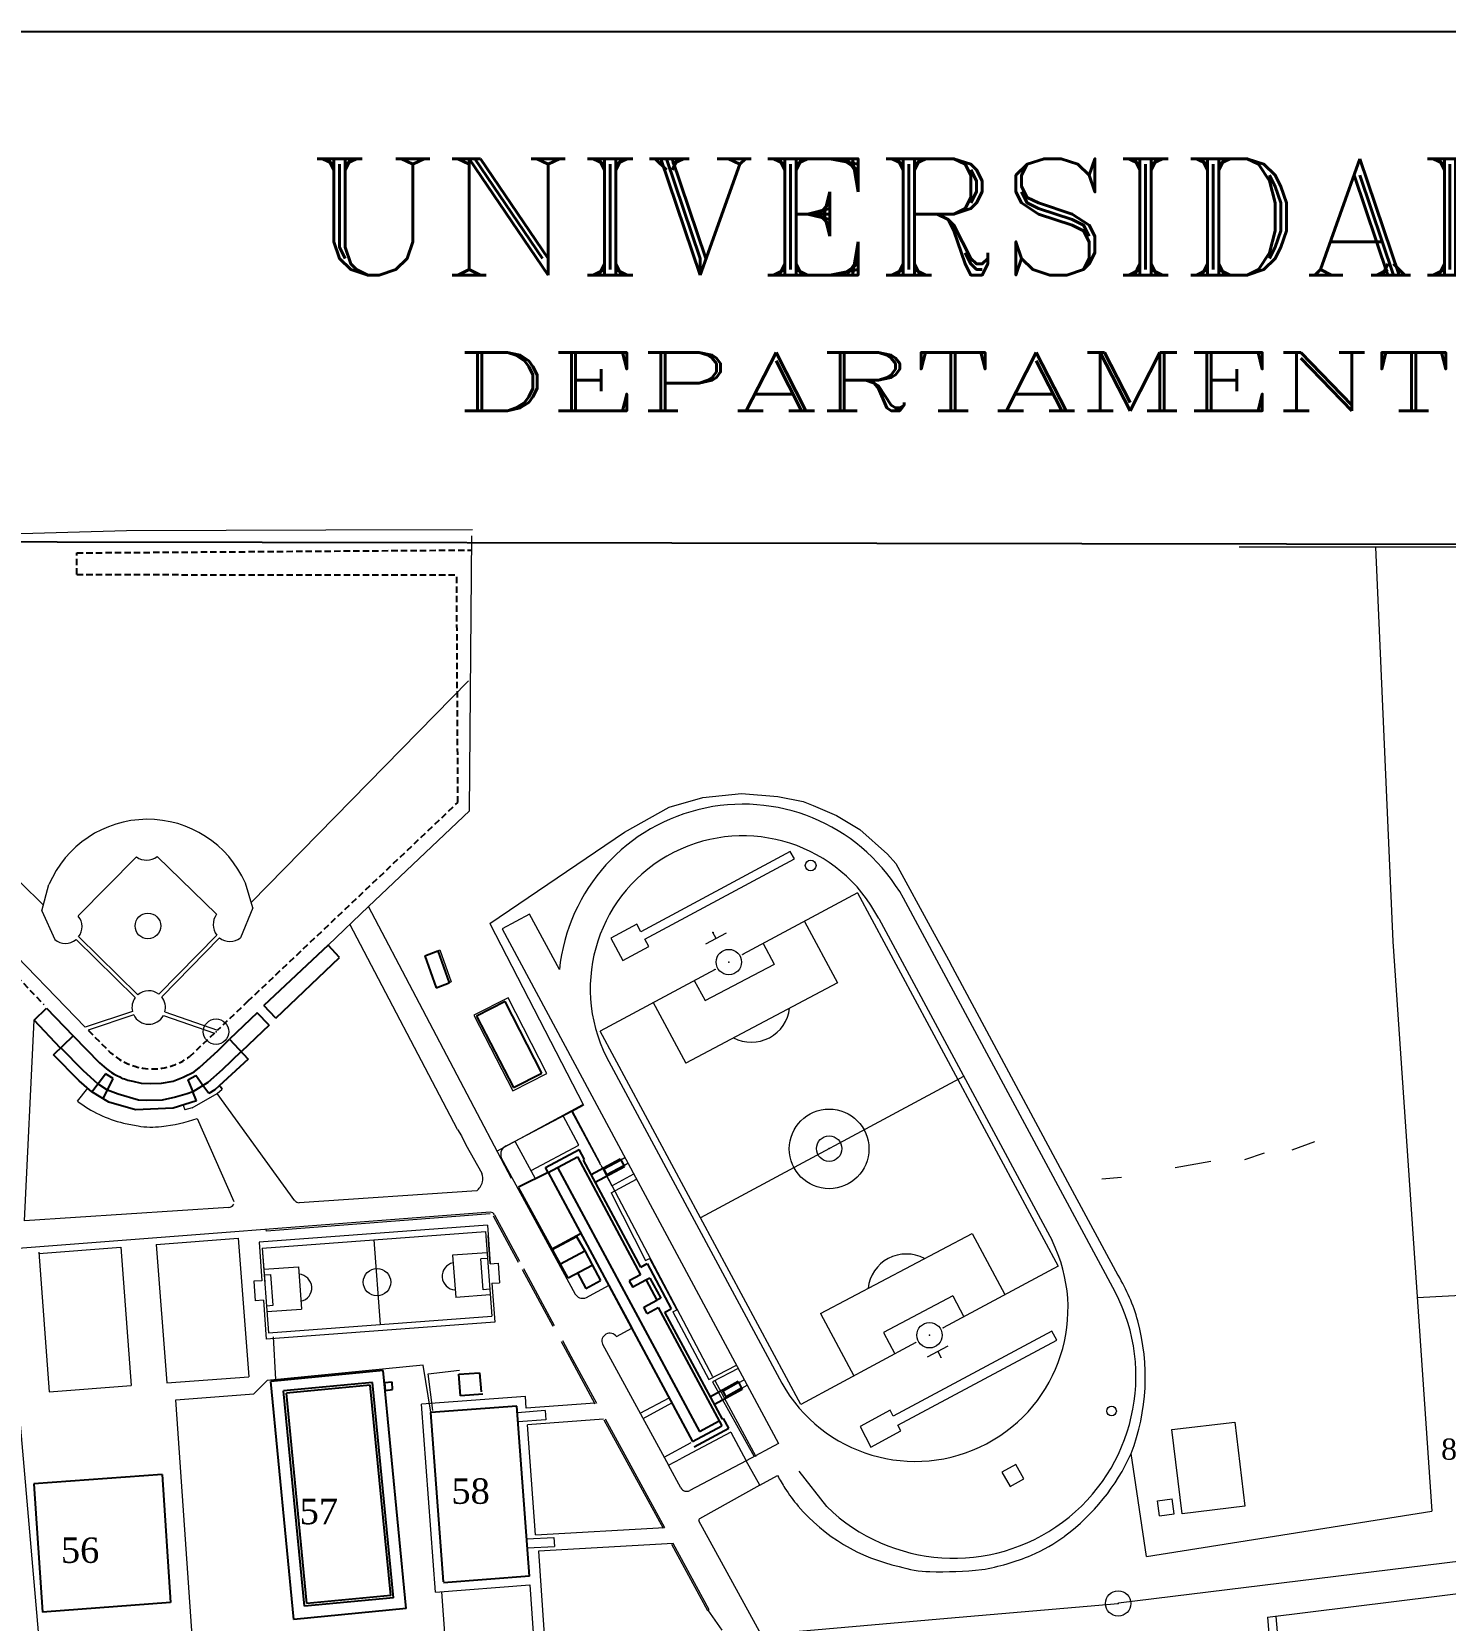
# Model space of a CAD drawing. Header units: millimetres. Extents: x 740 to 5908, y 1492 to 3373.
# Drawn here: x 4390.8 to 4724.5, y 2896.7 to 3271.8 of the extents above; entities that cross this region are included whole.
import ezdxf
from ezdxf.enums import TextEntityAlignment as Align

# ---------------------------------------------------------------- set-up
doc = ezdxf.new("R2010")
doc.units = ezdxf.units.MM
doc.header["$PDMODE"] = 32
doc.header["$PDSIZE"] = 6
doc.linetypes.add('OCULTA3', pattern=[0.45, 0.3, -0.15])
for name, color, linetype in [('CERCAS', 42, 'Continuous'), ('CONSTRU3', 3, 'Continuous'), ('CVL_PUNTO_NUM', 7, 'Continuous'), ('EDIFICIOS', 7, 'Continuous'), ('OTROS', 6, 'Continuous'), ('TEMPO', 7, 'Continuous'), ('VIALI', 6, 'Continuous'), ('ZMARCO', 7, 'Continuous')]:
    doc.layers.add(name, color=color, linetype=linetype)
doc.layers.add('VIAPEATO', color=8, linetype='Continuous', lineweight=0)
doc.styles.add('ARIAL', font='BOOKOS.TTF')
doc.styles.add('ROMANC', font='romanc', dxfattribs={"height": 2.5})
doc.styles.add('ROMANT', font='romant', dxfattribs={"height": 3.75})

msp = doc.modelspace()

# ---------------------------------------------------------------- linework, layer by layer
msp.add_lwpolyline([(4300.18, 1984.43), (4453.08, 1940.03), (4580.18, 1912.85), (4722.26, 1870.97), (4798.36, 1843.09), (4883.6, 1835.78), (4915.97, 1848.95), (5020.9, 1900.99), (5233.79, 2716.9), (5251.5, 2788.26), (5258.76, 2832.58), (5262.45, 2871.52), (5263.64, 2901.55), (5263.33, 2931.6), (5259.57, 2976.3), (5248.42, 3146.62), (4880.45, 3150.47), (4106.56, 3151.7)])
at = {"color": 7, "lineweight": 0}
msp.add_lwpolyline([(4659.92, 2941.73), (4674.83, 2943.45), (4677.2, 2923.6), (4662.33, 2921.77)], close=True, dxfattribs=at)
at = {"layer": 'CERCAS', "color": 7}
for p, q in [((4460.75, 3056.1), (4445.61, 3041.82)), ((4463.47, 3053.17), (4460.75, 3056.1)), ((4448.41, 3038.85), (4463.47, 3053.17)), ((4448.41, 3038.85), (4445.61, 3041.82))]:
    msp.add_line(p, q, dxfattribs=at)
at = {"layer": 'CONSTRU3', "color": 7}
for p, q in [((4475.84, 2952.88), (4474.06, 2952.73)), ((4474.06, 2952.73), (4474.21, 2950.96)), ((4475.96, 2951.13), (4475.84, 2952.88)), ((4474.21, 2950.96), (4475.96, 2951.13))]:
    msp.add_line(p, q, dxfattribs=at)
at = {"layer": 'EDIFICIOS', "color": 7}
for p, q in [((4483.57, 3053.6), (4486.64, 3054.78)), ((4483.57, 3053.6), (4486.26, 3046.05)), ((4486.64, 3054.78), (4489.33, 3047.23)), ((4486.26, 3046.05), (4489.33, 3047.23)), ((4502.57, 3042.77), (4495.82, 3039.34)), ((4511.19, 3025.85), (4502.57, 3042.77)), ((4391.35, 3038.36), (4394.31, 3041.18)), ((4397.58, 3031.77), (4391.35, 3038.36)), ((4394.31, 3041.18), (4400.55, 3034.69)), ((4444.01, 3040.14), (4437.49, 3033.91)), ((4446.85, 3037.19), (4444.01, 3040.14)), ((4495.82, 3039.34), (4504.54, 3022.49)), ((4395.97, 3030.17), (4400.55, 3034.69)), ((4400.55, 3034.69), (4406.8, 3028.31)), ((4446.85, 3037.19), (4440.33, 3030.95)), ((4403.01, 3026.45), (4397.69, 3031.87)), ((4430.36, 3027.2), (4434.81, 3031.23)), ((4434.81, 3031.23), (4437.49, 3033.91)), ((4440.24, 3030.95), (4435.75, 3026.64)), ((4437.49, 3033.91), (4441.91, 3029.15)), ((4401.96, 3024.05), (4395.97, 3030.17)), ((4429.12, 3026.19), (4430.36, 3027.2)), ((4441.91, 3029.15), (4434.05, 3021.89)), ((4404.96, 3021.47), (4401.96, 3024.05)), ((4406.36, 3023.31), (4403.01, 3026.45)), ((4404.96, 3021.47), (4408.23, 3025.74)), ((4407.77, 3019.98), (4409.98, 3024.63)), ((4409.98, 3024.63), (4408.23, 3025.74)), ((4414.64, 3023.97), (4416.61, 3023.54)), ((4416.61, 3023.54), (4418.82, 3023.43)), ((4418.82, 3023.43), (4421.41, 3023.53)), ((4421.41, 3023.53), (4424.17, 3024)), ((4424.17, 3024), (4426.54, 3024.91)), ((4426.54, 3024.91), (4429.12, 3026.19)), ((4427.67, 3024.29), (4429.52, 3025.29)), ((4427.67, 3024.29), (4428.8, 3021.48)), ((4432.38, 3023.64), (4428.82, 3021.48)), ((4431.22, 3022.94), (4429.52, 3025.29)), ((4435.75, 3026.64), (4432.38, 3023.64)), ((4504.54, 3022.49), (4511.19, 3025.85)), ((4408.98, 3019.05), (4404.96, 3021.47)), ((4408.69, 3021.88), (4406.36, 3023.31)), ((4411.16, 3020.87), (4408.69, 3021.88)), ((4415.98, 3019.49), (4411.16, 3020.87)), ((4424.77, 3020.17), (4421.6, 3019.51)), ((4427.51, 3020.96), (4424.77, 3020.17)), ((4428.82, 3021.48), (4427.51, 3020.96)), ((4429.67, 3019.34), (4428.82, 3021.48)), ((4432.6, 3021.05), (4431.22, 3022.94)), ((4434.05, 3021.89), (4432.6, 3021.05)), ((4435.78, 3022.12), (4435.25, 3022.75)), ((4415.3, 3017.23), (4408.98, 3019.05)), ((4424.17, 3017.57), (4415.3, 3017.23)), ((4417.93, 3019.44), (4415.98, 3019.49)), ((4421.6, 3019.51), (4417.93, 3019.44)), ((4429.67, 3019.34), (4424.17, 3017.57)), ((4512.1, 3003.6), (4520, 3007.82)), ((4512.73, 3002.42), (4519.59, 3006.09)), ((4519.59, 3006.09), (4534.53, 2978.26)), ((4521.29, 3005.47), (4520, 3007.82)), ((4521.01, 3005.31), (4521.29, 3005.47)), ((4534.56, 2980.09), (4521.01, 3005.31)), ((4522.82, 3001.94), (4529.7, 3005.65)), ((4525.87, 3003.29), (4529.83, 3005.43)), ((4529.7, 3005.65), (4530.73, 3003.85)), ((4512.73, 3002.42), (4505.73, 2998.91)), ((4512.73, 3002.42), (4512.1, 3003.6)), ((4512.73, 3002.42), (4546.79, 2938.91)), ((4514.92, 3003.59), (4548.39, 2941.25)), ((4523.8, 3000.12), (4530.73, 3003.85)), ((4526.59, 3001.94), (4525.87, 3003.29)), ((4526.59, 3001.94), (4530.59, 3004.09)), ((4517.4, 2977.49), (4505.68, 2998.89)), ((4513.52, 2984.34), (4520.49, 2988.05)), ((4513.64, 2984.23), (4519.38, 2987.26)), ((4519.38, 2987.26), (4521.34, 2983.9)), ((4515.6, 2980.87), (4521.34, 2983.9)), ((4521.34, 2983.9), (4523.1, 2980.62)), ((4517.39, 2977.5), (4523.13, 2980.52)), ((4519.65, 2978.69), (4521.56, 2975.05)), ((4523.1, 2980.62), (4525.04, 2976.88)), ((4534.56, 2980.09), (4536.06, 2980.89)), ((4536.06, 2980.89), (4541.73, 2970.22)), ((4521.56, 2975.05), (4525.04, 2976.88)), ((4534.53, 2978.26), (4531.86, 2976.82)), ((4531.86, 2976.82), (4532.68, 2975.31)), ((4535.78, 2976.98), (4532.68, 2975.31)), ((4536.73, 2977.48), (4535.78, 2976.98)), ((4535.82, 2977), (4538.36, 2972.22)), ((4536.73, 2977.48), (4539.27, 2972.7)), ((4535.26, 2970.57), (4538.36, 2972.22)), ((4539.27, 2972.7), (4538.36, 2972.22)), ((4536.04, 2969.09), (4535.26, 2970.57)), ((4536.04, 2969.09), (4538.69, 2970.5)), ((4538.69, 2970.5), (4553.68, 2942.61)), ((4540.28, 2969.44), (4541.73, 2970.22)), ((4553.84, 2944.19), (4540.28, 2969.44)), ((4557.53, 2953.02), (4551.03, 2949.42)), ((4557.66, 2952.78), (4554.02, 2950.76)), ((4557.53, 2953.02), (4558.51, 2951.2)), ((4558.51, 2951.2), (4552, 2947.62)), ((4554.87, 2949.2), (4553.88, 2951)), ((4558.38, 2951.44), (4554.74, 2949.45)), ((4505.33, 2947.21), (4485.04, 2945.7)), ((4488.01, 2905.71), (4485.04, 2945.7)), ((4508.31, 2907.06), (4505.33, 2947.21)), ((4546.79, 2938.91), (4553.68, 2942.61)), ((4547.2, 2937.65), (4555.36, 2942)), ((4548.39, 2941.25), (4553.06, 2943.75)), ((4553.84, 2944.19), (4554.11, 2944.34)), ((4555.36, 2942), (4554.11, 2944.34)), ((4421.56, 2931.13), (4391.29, 2928.87)), ((4421.56, 2931.13), (4423.58, 2900.83)), ((4391.29, 2928.87), (4393.32, 2898.57)), ((4508.31, 2907.06), (4487.97, 2905.5)), ((4423.58, 2900.83), (4393.32, 2898.57))]:
    msp.add_line(p, q, dxfattribs=at)
for centre, radius, start, end in [((4419.77, 3041.76), 18.69, 226.0526, 243.9553), ((4416.66, 3035.38), 11.59, 243.9553, 260.0036)]:
    msp.add_arc(centre, radius, start, end, dxfattribs=at)
at = {"layer": 'OTROS', "color": 7}
for p, q in [((4491.64, 2954.8), (4496.5, 2955.12)), ((4492.02, 2949.69), (4491.64, 2954.8)), ((4496.5, 2955.12), (4496.85, 2950.64)), ((4497.26, 2950.08), (4492.02, 2949.69))]:
    msp.add_line(p, q, dxfattribs=at)
at = {"layer": 'TEMPO', "color": 7}
for p, q in [((4473.75, 2955.65), (4447.24, 2953.09)), ((4452.68, 2896.89), (4447.24, 2953.09)), ((4471.26, 2952.84), (4450.24, 2950.81)), ((4470.72, 2952.19), (4450.9, 2950.27)), ((4475.53, 2902.54), (4470.72, 2952.19)), ((4476.19, 2902), (4471.26, 2952.84)), ((4479.2, 2899.46), (4473.75, 2955.65)), ((4455.16, 2899.97), (4450.24, 2950.81)), ((4455.7, 2900.62), (4450.9, 2950.27)), ((4476.19, 2902), (4455.16, 2899.97)), ((4475.53, 2902.54), (4455.7, 2900.62)), ((4479.2, 2899.46), (4452.68, 2896.89))]:
    msp.add_line(p, q, dxfattribs=at)
at = {"layer": 'VIALI', "color": 8, "linetype": 'OCULTA3', "ltscale": 5}
for p, q in [((4401.43, 3148.73), (4494.62, 3149.39)), ((4401.43, 3143.6), (4401.43, 3148.73)), ((4401.43, 3143.6), (4491.12, 3143.53)), ((4491.4, 3089.8), (4491.12, 3143.53)), ((4339.11, 3099.21), (4393.66, 3042.05)), ((4441.84, 3042.85), (4491.4, 3089.8)), ((4441.84, 3042.85), (4434.66, 3036.01)), ((4404.12, 3035.98), (4408.93, 3031.17)), ((4433.93, 3035.32), (4428.13, 3029.82))]:
    msp.add_line(p, q, dxfattribs=at)
at = {"layer": 'VIALI', "color": 7}
msp.add_line((4527.03, 2975.76), (4532.46, 2965.64), dxfattribs=at)
at = {"layer": 'VIALI', "color": 8, "linetype": 'OCULTA3', "ltscale": 5}
msp.add_arc((4419.31, 3041.57), 14.7, 225.0503, 306.8781, dxfattribs=at)
at = {"layer": 'VIAPEATO', "color": 8}
for p, q in [((4413.13, 3153.91), (4378.84, 3152.93)), ((4460.25, 3154.11), (4413.13, 3153.91)), ((4494.81, 3154.18), (4460.25, 3154.11)), ((4494.1, 3087.84), (4494.65, 3152.76)), ((4783.58, 3150.15), (4675.79, 3150.05)), ((4708, 3150.08), (4712.11, 3056.96)), ((4393.56, 3065.56), (4337.5, 3120.4)), ((4442.63, 3066.13), (4493.89, 3118.48)), ((4341.82, 3100.48), (4403.42, 3036.69)), ((4541.28, 3088.7), (4549.19, 3090.97)), ((4549.19, 3090.97), (4558.32, 3091.92)), ((4558.32, 3091.92), (4566.91, 3091.19)), ((4566.91, 3091.19), (4572.93, 3090.01)), ((4494.1, 3087.84), (4470.33, 3065.25)), ((4530.69, 3082.74), (4541.28, 3088.7)), ((4572.93, 3090.01), (4575.28, 3089.11)), ((4575.28, 3089.11), (4580.78, 3086.72)), ((4580.78, 3086.72), (4586.26, 3083.42)), ((4586.26, 3083.42), (4592.77, 3077.59)), ((4498.91, 3061.19), (4530.69, 3082.74)), ((4401.79, 3062.98), (4415.52, 3076.93)), ((4434.44, 3063.38), (4420.42, 3077.01)), ((4569.86, 3078.17), (4534.55, 3059.27)), ((4535.51, 3057.51), (4570.88, 3076.45)), ((4570.88, 3076.45), (4569.86, 3078.17)), ((4592.77, 3077.59), (4594.78, 3075.34)), ((4594.78, 3075.34), (4603.33, 3059.62)), ((4393.19, 3064.18), (4394.87, 3070.38)), ((4443.01, 3064.87), (4441.23, 3070.75)), ((4585.74, 3068.43), (4558.61, 3053.85)), ((4585.74, 3068.43), (4633.1, 2980.32)), ((4443.01, 3064.87), (4440.04, 3057.83)), ((4470.33, 3065.25), (4460.75, 3056.1)), ((4504.01, 3001.02), (4470.33, 3065.25)), ((4646.59, 2974.19), (4596.58, 3067.2)), ((4393.19, 3064.18), (4396.26, 3057.4)), ((4491.34, 3012.56), (4465.92, 3061.04)), ((4498.91, 3061.19), (4521.07, 3018.29)), ((4508.32, 3063.4), (4501.83, 3059.91)), ((4515.35, 3050.33), (4508.32, 3063.4)), ((4533.63, 3061.01), (4527.49, 3057.73)), ((4534.55, 3059.27), (4533.63, 3061.01)), ((4573.19, 3061.69), (4580.98, 3047.2)), ((4590.74, 3062.37), (4631.65, 2986.31)), ((4415.24, 3043.73), (4401.25, 3057.41)), ((4415.85, 3044.39), (4401.88, 3058.06)), ((4420.82, 3044.5), (4434.49, 3058.46)), ((4421.47, 3043.87), (4435.13, 3057.83)), ((4501.83, 3059.91), (4567.08, 2938.44)), ((4527.49, 3057.73), (4530.33, 3052.47)), ((4536.43, 3055.77), (4535.51, 3057.51)), ((4549.92, 3056.38), (4554.78, 3058.99)), ((4552.34, 3057.68), (4551.59, 3059.07)), ((4603.33, 3059.62), (4603.79, 3058.74)), ((4603.79, 3058.74), (4607.61, 3051.89)), ((4530.33, 3052.47), (4536.43, 3055.77)), ((4558.63, 3053.82), (4558.63, 3053.83)), ((4563.49, 3056.47), (4566.09, 3051.64)), ((4712.11, 3056.96), (4721.27, 2922.44)), ((4552.1, 3050.35), (4524.97, 3035.77)), ((4549.74, 3043), (4566.1, 3051.64)), ((4552.08, 3050.37), (4552.08, 3050.38)), ((4635.92, 2999.14), (4607.61, 3051.89)), ((4580.99, 3047.2), (4545.2, 3028.23)), ((4547.2, 3047.72), (4549.74, 3043)), ((4537.4, 3042.71), (4545.19, 3028.22)), ((4389.05, 2991.02), (4391.35, 3038.36)), ((4414.56, 3040.45), (4403.42, 3036.69)), ((4414.87, 3039.6), (4404.12, 3035.98)), ((4421.87, 3039.47), (4433.93, 3035.32)), ((4422.21, 3040.31), (4434.66, 3036.01)), ((4572.33, 2947.65), (4524.97, 3035.77)), ((4526.49, 3029.64), (4567.84, 2952.68)), ((4610.78, 3025.1), (4548.65, 2991.71)), ((4401.6, 3019.23), (4404, 3022.29)), ((4452.94, 2995.74), (4434.59, 3021.06)), ((4500.6, 3007.48), (4520.92, 3018.46)), ((4518.41, 3016.87), (4503.05, 3008.78)), ((4525.1, 3004.14), (4518.29, 3016.81)), ((4518.41, 3016.87), (4521.07, 3018.29)), ((4524.99, 3004.6), (4518.41, 3016.87)), ((4429.81, 3015.18), (4438.47, 2995.58)), ((4491.34, 3012.56), (4492.26, 3011.05)), ((4519.96, 3008.89), (4516.28, 3015.75)), ((4492.26, 3011.05), (4493.25, 3008.96)), ((4493.25, 3008.96), (4497.02, 3002.22)), ((4509.73, 3000.91), (4504.89, 3009.74)), ((4508.67, 3002.85), (4519.96, 3008.89)), ((4688.34, 3007.79), (4693.71, 3009.71)), ((4501.64, 3005.89), (4519.08, 2973.71)), ((4660.69, 3003.57), (4669.14, 3005.11)), ((4677.2, 3005.49), (4681.81, 3007.02)), ((4551.61, 2954.16), (4525.5, 3003.58)), ((4527.55, 2997.62), (4533.56, 3000.84)), ((4527.74, 2999.29), (4532.9, 3002.06)), ((4643.42, 3000.89), (4648.02, 3001.27)), ((4495.88, 2998.08), (4453.89, 2995.25)), ((4647.23, 2978.12), (4635.92, 2999.14)), ((4437.24, 2994.11), (4389.05, 2991.02)), ((4498.99, 2993.01), (4384.5, 2984.22)), ((4498.36, 2990), (4444.45, 2985.96)), ((4499.02, 2992.61), (4446.2, 2988.56)), ((4498.36, 2990), (4499.05, 2980.86)), ((4499.69, 2992.21), (4505.59, 2981.26)), ((4500.04, 2992.4), (4505.94, 2981.45)), ((4444.45, 2985.96), (4445.12, 2976.86)), ((4445.19, 2984.55), (4497.93, 2988.46)), ((4446.2, 2988.56), (4446.17, 2988.98)), ((4471.56, 2986.51), (4473.04, 2966.52)), ((4497.93, 2988.46), (4499.41, 2968.47)), ((4499.05, 2980.86), (4498.55, 2987.5)), ((4576.97, 2969.1), (4612.77, 2988.02)), ((4612.77, 2988.02), (4620.54, 2973.56)), ((4384.47, 2984.66), (4395.61, 2855.46)), ((4445.19, 2984.55), (4445.79, 2976.53)), ((4445.19, 2984.55), (4446.68, 2964.56)), ((4498.27, 2983.47), (4490.11, 2982.87)), ((4490.11, 2982.87), (4490.88, 2972.88)), ((4498.4, 2982.13), (4496.82, 2982.02)), ((4445.59, 2979.56), (4453.75, 2980.17)), ((4445.66, 2978.22), (4447.24, 2978.34)), ((4447.78, 2971.05), (4447.24, 2978.34)), ((4453.75, 2980.17), (4454.46, 2970.17)), ((4497.36, 2974.73), (4496.82, 2982.02)), ((4499.05, 2980.86), (4500.87, 2981)), ((4500.87, 2981), (4501.22, 2976.38)), ((4506.57, 2979.51), (4513.79, 2966.1)), ((4506.92, 2979.7), (4514.14, 2966.29)), ((4633.1, 2980.32), (4605.98, 2965.73)), ((4445.12, 2976.86), (4443.23, 2976.72)), ((4443.23, 2976.72), (4443.57, 2972.09)), ((4498.94, 2974.85), (4497.36, 2974.73)), ((4499.4, 2976.24), (4501.22, 2976.38)), ((4499.4, 2976.24), (4500.1, 2967.08)), ((4527.03, 2975.76), (4521.48, 2972.76)), ((4445.47, 2972.24), (4443.57, 2972.09)), ((4445.47, 2972.24), (4446.15, 2963.03)), ((4446.2, 2970.94), (4447.78, 2971.05)), ((4499.04, 2973.48), (4490.88, 2972.88)), ((4608.22, 2973.29), (4591.87, 2964.62)), ((4608.22, 2973.29), (4610.86, 2968.36)), ((4717.84, 2972.92), (4740.16, 2974.01)), ((4500.1, 2967.08), (4446.15, 2963.03)), ((4446.3, 2969.57), (4454.46, 2970.17)), ((4446.68, 2964.56), (4499.41, 2968.47)), ((4576.97, 2969.1), (4584.87, 2954.39)), ((4447.8, 2963.6), (4448.34, 2953.5)), ((4528.82, 2963.67), (4532.46, 2965.64)), ((4591.87, 2964.62), (4594.57, 2959.6)), ((4631.62, 2964.93), (4594.15, 2944.87)), ((4632.8, 2962.84), (4631.62, 2964.93)), ((4515.77, 2962.52), (4517.74, 2958.87)), ((4516.12, 2962.71), (4518.09, 2959.06)), ((4525.54, 2961.84), (4541.09, 2933.3)), ((4599.46, 2962.23), (4572.33, 2947.65)), ((4595.24, 2942.76), (4632.8, 2962.84)), ((4602.25, 2958.86), (4607.12, 2961.47)), ((4604.68, 2960.16), (4605.42, 2958.76)), ((4483.21, 2956.88), (4446.41, 2953.32)), ((4485, 2945.85), (4483.21, 2956.88)), ((4517.74, 2958.87), (4523.74, 2947.77)), ((4518.09, 2959.06), (4524.1, 2947.96)), ((4443.25, 2950.16), (4446.41, 2953.32)), ((4484.36, 2954.89), (4491.78, 2955.72)), ((4485.46, 2946.19), (4484.36, 2954.89)), ((4551.52, 2952.98), (4561.36, 2935.35)), ((4561.81, 2935.25), (4552.12, 2953.23)), ((4424.84, 2948.76), (4443.25, 2950.16)), ((4429.03, 2887.4), (4424.84, 2948.76)), ((4507.32, 2949.49), (4482.83, 2947.68)), ((4507.53, 2946.72), (4507.32, 2949.49)), ((4534.44, 2945.56), (4541.27, 2949.22)), ((4486.12, 2903.3), (4482.83, 2947.68)), ((4523.7, 2947.92), (4507.53, 2946.72)), ((4535.14, 2944.28), (4541.92, 2947.99)), ((4593.44, 2946.25), (4586.36, 2942.4)), ((4594.15, 2944.87), (4593.44, 2946.25)), ((4525.76, 2944.14), (4507.81, 2942.83)), ((4525.81, 2944), (4539.82, 2918.39)), ((4526.16, 2944.2), (4540.17, 2918.58)), ((4555.8, 2941.07), (4544.07, 2934.89)), ((4555.8, 2941.07), (4559.46, 2934.32)), ((4586.36, 2942.4), (4588.89, 2937.53)), ((4588.89, 2937.53), (4595.94, 2941.37)), ((4595.94, 2941.37), (4595.24, 2942.76)), ((4540.05, 2935.22), (4546.43, 2938.64)), ((4567.08, 2938.44), (4559.46, 2934.32)), ((4541.09, 2933.3), (4544.07, 2934.89)), ((4559.46, 2934.32), (4546.16, 2927.31)), ((4562.67, 2928.54), (4559.46, 2934.32)), ((4623.07, 2933.49), (4619.79, 2931.64)), ((4625.03, 2930.09), (4623.07, 2933.49)), ((4653.92, 2911.71), (4650.32, 2936.04)), ((4544.01, 2927.95), (4541.09, 2933.3)), ((4562.67, 2928.54), (4566.82, 2930.87)), ((4578.49, 2923.5), (4571.99, 2931.89)), ((4619.79, 2931.64), (4621.73, 2928.27)), ((4621.73, 2928.27), (4625.03, 2930.09)), ((4562.67, 2928.54), (4548.46, 2920.66)), ((4653.92, 2911.71), (4721.27, 2922.44)), ((4656.51, 2924.89), (4660.01, 2925.32)), ((4656.98, 2921.35), (4656.51, 2924.89)), ((4660.49, 2921.78), (4660.01, 2925.32)), ((4509.74, 2916.88), (4540.17, 2918.58)), ((4562.96, 2893.34), (4548.3, 2920.12)), ((4656.98, 2921.35), (4660.49, 2921.78)), ((4542.22, 2914.76), (4510.42, 2912.99)), ((4550.37, 2898.93), (4541.87, 2914.57)), ((4550.72, 2899.12), (4542.22, 2914.76)), ((4510.42, 2912.99), (4511.97, 2889.76)), ((4758.84, 2914.4), (4647.32, 2900.68)), ((4486.12, 2903.3), (4508.39, 2905.07)), ((4488.38, 2892.55), (4487.63, 2903.42)), ((4508.39, 2905.07), (4509.45, 2889.21)), ((4682.51, 2897.4), (4739.96, 2904.54)), ((4606.94, 2897.17), (4647.26, 2900.64)), ((4550.48, 2899.07), (4550.72, 2899.12)), ((4553.75, 2894.31), (4550.48, 2899.07)), ((4562.96, 2893.34), (4606.94, 2897.17)), ((4682.51, 2897.4), (4685.83, 2856.54)), ((4684.51, 2897.57), (4687.83, 2856.7))]:
    msp.add_line(p, q, dxfattribs=at)
at = {"layer": 'VIAPEATO', "color": 7}
for p, q in [((4486.64, 3054.78), (4487.15, 3054.96)), ((4487.15, 3054.96), (4489.84, 3047.42)), ((4489.84, 3047.42), (4489.33, 3047.23)), ((4503.24, 3043.67), (4495.13, 3039.55)), ((4512.36, 3025.75), (4503.24, 3043.67)), ((4495.13, 3039.55), (4504.36, 3021.72)), ((4504.36, 3021.72), (4512.36, 3025.75)), ((4428.68, 3017.66), (4434.59, 3021.06)), ((4434.59, 3021.06), (4435.78, 3022.12)), ((4426.58, 3018.34), (4426.94, 3017.23)), ((4428.68, 3017.66), (4426.94, 3017.23)), ((4529.83, 3005.43), (4530.81, 3005.96)), ((4530.59, 3004.09), (4531.55, 3004.61)), ((4525.1, 3004.14), (4527.74, 2999.29)), ((4527.55, 2997.62), (4535.66, 2981.64)), ((4420.2, 2985.4), (4439.55, 2986.87)), ((4439.55, 2986.87), (4442.03, 2954.18)), ((4392.45, 2983.6), (4394.94, 2950.61)), ((4392.47, 2983.3), (4411.84, 2984.77)), ((4411.84, 2984.77), (4414.25, 2952.07)), ((4420.2, 2985.4), (4422.67, 2952.71)), ((4535.66, 2981.64), (4536.59, 2982.12)), ((4536.59, 2982.12), (4543.05, 2969.96)), ((4542.11, 2969.47), (4543.05, 2969.96)), ((4542.11, 2969.47), (4550.63, 2953.49)), ((4550.63, 2953.49), (4557.14, 2956.94)), ((4557.58, 2956.12), (4551.52, 2952.98)), ((4394.94, 2950.61), (4414.25, 2952.07)), ((4422.67, 2952.71), (4442.03, 2954.18)), ((4557.67, 2952.76), (4558.96, 2953.45)), ((4558.4, 2951.49), (4559.69, 2952.19)), ((4512.02, 2946.18), (4505.45, 2945.69)), ((4512.02, 2946.18), (4512.15, 2944.04)), ((4512.15, 2944.04), (4505.61, 2943.54)), ((4509.74, 2916.88), (4507.81, 2942.83)), ((4507.66, 2915.88), (4514.07, 2916.21)), ((4514.07, 2916.21), (4514.2, 2914.08)), ((4507.82, 2913.75), (4514.2, 2914.08))]:
    msp.add_line(p, q, dxfattribs=at)
at = {"layer": 'VIAPEATO', "color": 8}
msp.add_lwpolyline([(4300.18, 1984.43), (4453.08, 1940.03), (4580.18, 1912.85), (4722.26, 1870.97), (4798.36, 1843.09), (4883.6, 1835.78), (4915.97, 1848.95), (5020.9, 1900.99), (5166.66, 2434.78), (5162.69, 2435.67), (5233.79, 2716.9), (5251.5, 2788.26), (5258.76, 2832.58), (5262.45, 2871.52), (5263.64, 2901.55), (5263.33, 2931.6), (5259.57, 2976.3), (5248.42, 3146.62), (5026.32, 3148.94), (4928.99, 3149.96), (4908.03, 3150), (4857.43, 3150.5), (4106.56, 3151.7)], dxfattribs=at)
for centre, radius in [((4574.67, 3074.91), 1.26), ((4418.22, 3060.63), 3.03), ((4551.59, 3059.07), 0.075), ((4558.61, 3053.85), 0.05), ((4552.1, 3050.35), 0.05), ((4579.03, 3007.98), 9.4), ((4472.3, 2976.53), 3.23), ((4605.98, 2965.73), 0.05), ((4599.46, 2962.23), 0.05), ((4605.42, 2958.76), 0.075), ((4645.7, 2946.08), 1.13)]:
    msp.add_circle(centre, radius, dxfattribs=at)
for centre, radius, start, end in [((4558.65, 3045.85), 43.53, 29.3706, 174.0907), ((4418.13, 3060.56), 25.25, 23.8057, 157.1038), ((4558.69, 3045.85), 36.05, 27.2634, 206.7339), ((4417.91, 3080.36), 4.18, 235.1502, 306.8842), ((4398.75, 3060.46), 3.94, 322.431, 39.6651), ((4437.59, 3060.95), 3.97, 142.3293, 218.8609), ((4398.75, 3060.46), 3.94, 230.8099, 309.3224), ((4437.59, 3060.95), 3.97, 231.865, 308.0714), ((4418.41, 3041.37), 3.95, 143.2662, 193.4), ((4418.41, 3041.37), 3.95, 52.3541, 130.1897), ((4418.41, 3041.37), 3.95, 344.4534, 39.28), ((4418.41, 3041.37), 3.95, 206.4774, 331.3604), ((4560.66, 3042.29), 9.11, 242.5397, 353.3199), ((4419.33, 3042.63), 29.36, 232.8413, 256.4595), ((4422.69, 3056.57), 43.7, 256.4595, 261.0365), ((4419.2, 3034.43), 21.29, 261.0365, 276.0359), ((4417.68, 3048.85), 35.79, 276.0359, 289.8122), ((4503.67, 3006.68), 2.18, 106.4351, 201.2007), ((4494.19, 3000.92), 3.11, 346.4473, 24.7339), ((4485.87, 3007.25), 13.58, 317.4987, 322.3832), ((4494.05, 3000.95), 3.26, 322.3832, 346.4473), ((4436.98, 2995.9), 1.81, 278.1851, 327.8563), ((4454.16, 2996.94), 1.7, 224.5494, 261.1219), ((4499.06, 2991.92), 1.09, 26.1772, 93.806), ((4599.34, 2970.27), 36.08, 209.1833, 26.4073), ((4597.21, 2974.16), 9, 61.4627, 174.2538), ((4453.68, 2975.15), 3.23, 281.7207, 86.4644), ((4490.92, 2977.92), 3.23, 102.0275, 266.7712), ((4612.38, 2956.63), 40.95, 15.2083, 31.6601), ((4520.94, 2974.9), 2.21, 212.5738, 284.0209), ((4608.46, 2954.32), 42.99, 225.7986, 27.5306), ((4603.12, 2954.11), 50.54, 339.0501, 15.2083), ((4527.27, 2962.58), 1.89, 34.906, 203.1913), ((4605.05, 2956.41), 49.64, 306.6332, 335.7828), ((4613.84, 2956.61), 53.6, 208.7065, 212.4456), ((4545.42, 2928.72), 1.6, 208.6946, 297.7919), ((4600.47, 2948.12), 37.76, 212.4456, 220.4019), ((4604.66, 2951.69), 43.27, 220.4019, 257.8573), ((4548.65, 2920.31), 0.4, 119.0215, 208.6946), ((4611.97, 2947.1), 38.05, 292.8877, 306.6332), ((4606.3, 2960.53), 52.63, 279.641, 292.8877), ((4603.44, 2933.86), 25.71, 252.163, 268.5618), ((4605.17, 3003.07), 94.94, 268.5618, 276.0081)]:
    msp.add_arc(centre, radius, start, end, dxfattribs=at)
for p in [(4555.35, 3052.1), (4434.3, 3035.66), (4579.04, 3008.04), (4602.72, 2963.98), (4647.26, 2900.64)]:
    msp.add_point(p, dxfattribs=at)
at = {"layer": 'ZMARCO', "color": 7}
msp.add_lwpolyline([(3863.17, 1895.82), (5907.8, 1895.82), (5907.8, 3271.78), (3863.17, 3271.78)], close=True, dxfattribs=at)

# ---------------------------------------------------------------- texts
at = {"layer": 'CVL_PUNTO_NUM', "color": 7, "style": 'ARIAL'}
for s, height, p in [('89 2A', 5, (4723.48, 2934.58)), ('58', 6, (4489.87, 2924.17)), ('57', 6, (4454.04, 2919.35)), ('56', 6, (4397.68, 2910.22))]:
    msp.add_text(s, height=height, dxfattribs=at).set_placement(p)
at = {"layer": 'ZMARCO', "color": 7}
for s, height, style, width, p, p2 in [('UNIVERSIDAD AUTONOMA CHAPINGO', 27.473, 'ROMANT', 1.005297, (4455.48, 3214.34), (5249.84, 3214.34)), ('DEPARTAMENTO DE BIENES PATRIMONIALES', 13.7365, 'ROMANC', 1.513957, (4490.99, 3182.3), (5214.91, 3182.3))]:
    msp.add_text(s, height=height, dxfattribs=dict(at, style=style, width=width)).set_placement(p, p2, align=Align.FIT)

doc.saveas('drawing.dxf')
